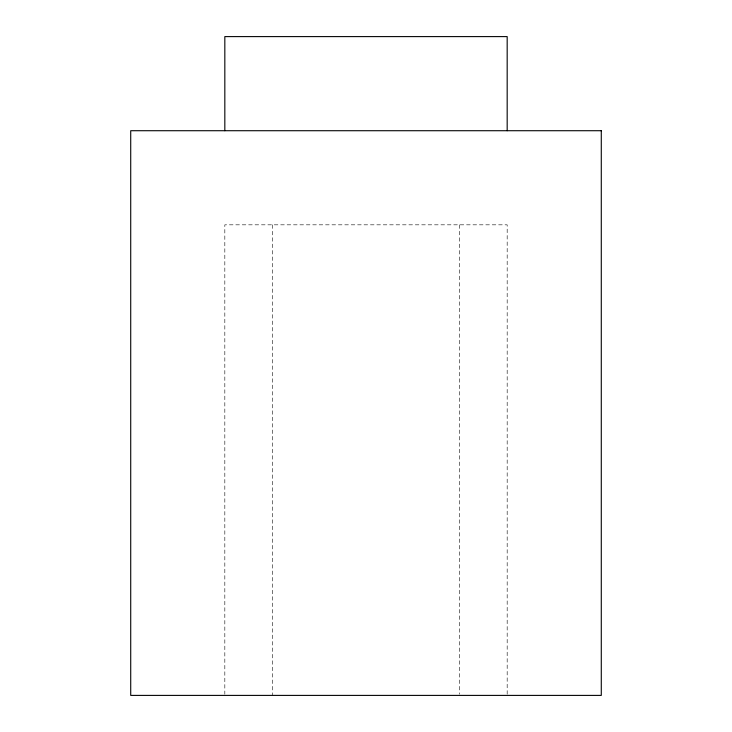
<?xml version="1.0" encoding="UTF-8"?>
<svg xmlns="http://www.w3.org/2000/svg" width="732" height="732" viewBox="0 0 732 732"><rect width="100%" height="100%" fill="white"/><g stroke="black" fill="none" stroke-linecap="round" stroke-linejoin="round"><path stroke-width="0.55" stroke-dasharray="3.66 2.75" d="M507.175 694.256L507.175 224.825L224.825 224.825L224.825 694.256M459.669 224.825L459.669 694.256M272.331 224.825L272.331 695.4"/><path stroke-width="1.1" d="M507.175 130.717L507.175 36.6L224.825 36.6L224.825 130.717M601.283 130.717L130.717 130.717L130.717 695.4L601.283 695.4L601.283 130.717"/></g></svg>
